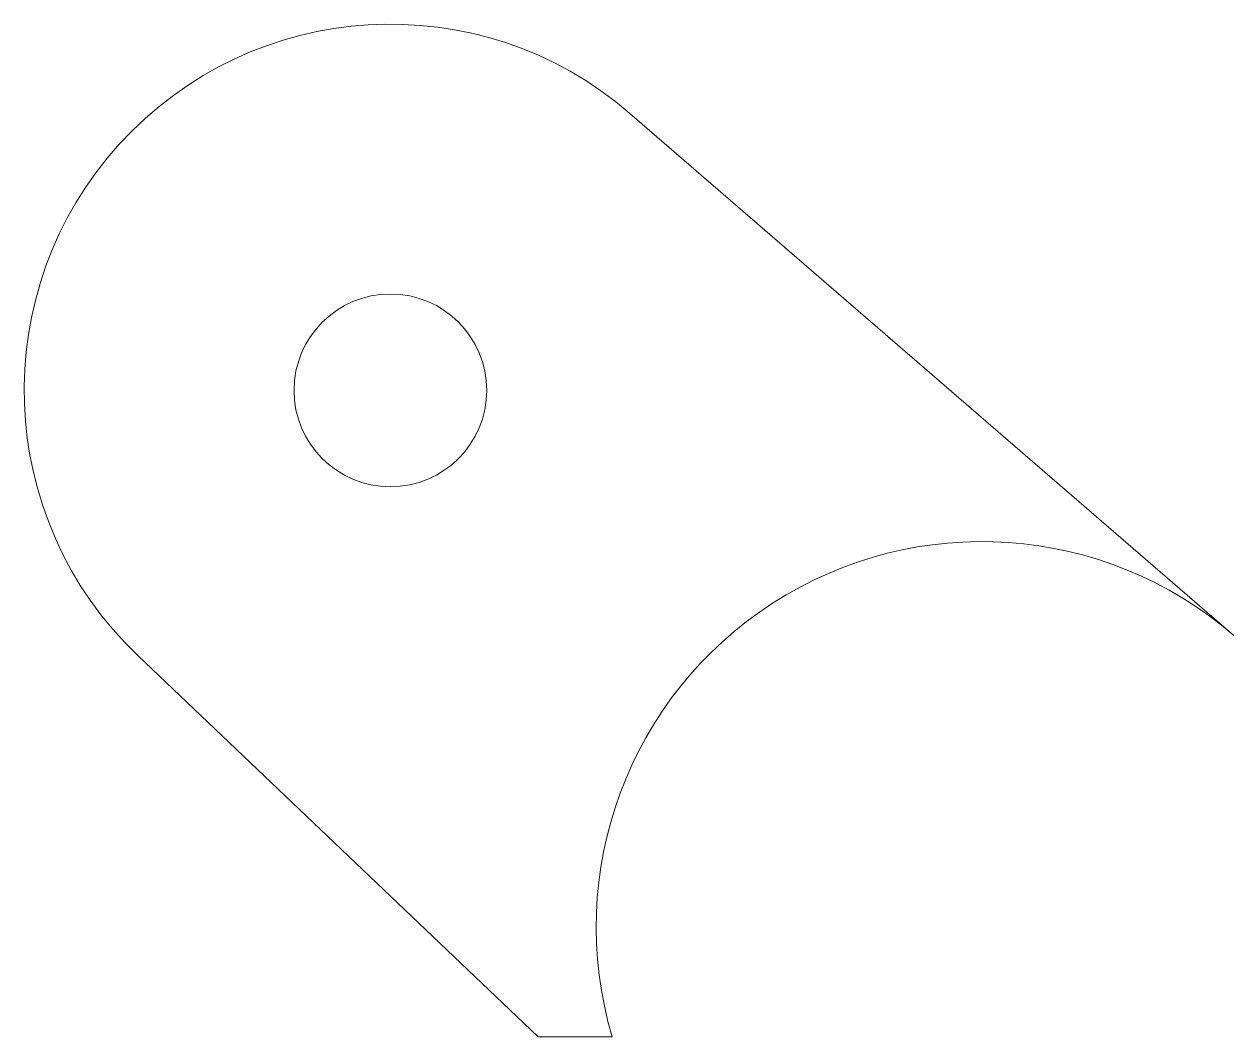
# Model space of a CAD drawing. Header units: millimetres. Extents: x -132 to 132, y -113 to -64.
# Drawn here: x 91.8 to 131.65, y -97.6 to -64.23 of the extents above.
import ezdxf

# ---------------------------------------------------------------- set-up
doc = ezdxf.new("R2010")
doc.units = ezdxf.units.MM

msp = doc.modelspace()

# ---------------------------------------------------------------- linework, layer by layer
at = {"color": 7, "linetype": 'Continuous', "lineweight": 15}
for p, q in [((111.753, -67.172), (131.648, -84.373)), ((95.54, -85.035), (108.726, -97.596)), ((111.168, -97.596), (108.726, -97.596))]:
    msp.add_line(p, q, dxfattribs=at)
msp.add_circle((103.862, -76.299), 3.175, dxfattribs=at)
for centre, radius, end in [((103.862, -76.299), 12.065, 226.3891), ((123.342, -93.98), 12.7, 196.5412)]:
    msp.add_arc(centre, radius, 49.1552, end, dxfattribs=at)

doc.saveas('drawing.dxf')
